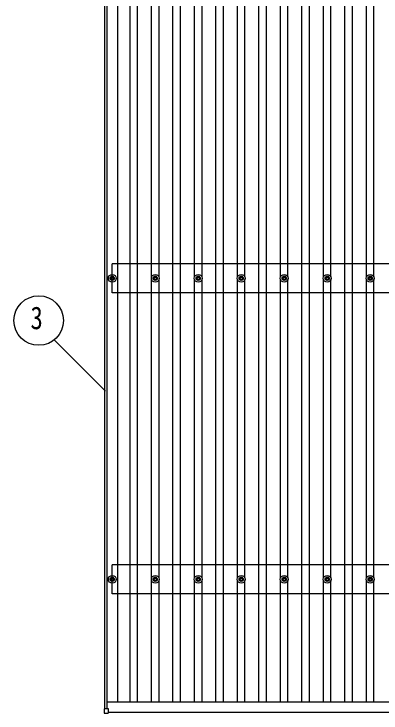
# Model space of a CAD drawing. Units: millimetres, scale not verified. Extents: x -16820 to 16820, y -11880 to 11880.
# Drawn here: x -15011 to -13303, y 3427 to 6678 of the extents above; entities that cross this region are included whole.
import ezdxf
from ezdxf.enums import TextEntityAlignment as Align

# ---------------------------------------------------------------- set-up
doc = ezdxf.new("R2010")
doc.units = ezdxf.units.MM
doc.header["$LTSCALE"] = 50
for name, color, linetype in [('0-5_YKK_13', 4, 'Continuous'), ('0-6_YKK_A1', 4, 'Continuous'), ('0-7_YKK_D', 6, 'Continuous')]:
    doc.layers.add(name, color=color, linetype=linetype)
doc.styles.add('ＭＳ ゴシック', font='')
doc.styles.get('ＭＳ ゴシック').set_extended_font_data('MS Gothic')

msp = doc.modelspace()

# ---------------------------------------------------------------- linework, layer by layer
at = {"layer": '0-5_YKK_13'}
for p, q in [((-14563.42, 5450.8), (-14559, 5450.8)), ((-14563.42, 5450.8), (-14559, 5450.8)), ((-14563.42, 5447.3), (-14559, 5447.3)), ((-14563.42, 5447.3), (-14559, 5447.3)), ((-14555.17, 5459.05), (-14555.17, 5454.63)), ((-14555.17, 5459.05), (-14555.17, 5454.63)), ((-14555.17, 5443.47), (-14555.17, 5439.05)), ((-14555.17, 5443.47), (-14555.17, 5439.05)), ((-14551.67, 5459.05), (-14551.67, 5454.63)), ((-14551.67, 5459.05), (-14551.67, 5454.63)), ((-14551.67, 5443.47), (-14551.67, 5439.05)), ((-14551.67, 5443.47), (-14551.67, 5439.05)), ((-14547.84, 5450.8), (-14543.42, 5450.8)), ((-14547.84, 5450.8), (-14543.42, 5450.8)), ((-14547.84, 5447.3), (-14543.42, 5447.3)), ((-14547.84, 5447.3), (-14543.42, 5447.3)), ((-14363.42, 5450.8), (-14359, 5450.8)), ((-14363.42, 5447.3), (-14359, 5447.3)), ((-14355.17, 5459.05), (-14355.17, 5454.63)), ((-14355.17, 5443.47), (-14355.17, 5439.05)), ((-14351.67, 5459.05), (-14351.67, 5454.63)), ((-14351.67, 5443.47), (-14351.67, 5439.05)), ((-14347.84, 5450.8), (-14343.42, 5450.8)), ((-14347.84, 5447.3), (-14343.42, 5447.3)), ((-14163.42, 5450.8), (-14159, 5450.8)), ((-14163.42, 5447.3), (-14159, 5447.3)), ((-14155.17, 5459.05), (-14155.17, 5454.63)), ((-14155.17, 5443.47), (-14155.17, 5439.05)), ((-14151.67, 5459.05), (-14151.67, 5454.63)), ((-14151.67, 5443.47), (-14151.67, 5439.05)), ((-14147.84, 5450.8), (-14143.42, 5450.8)), ((-14147.84, 5447.3), (-14143.42, 5447.3)), ((-13963.42, 5450.8), (-13959, 5450.8)), ((-13963.42, 5447.3), (-13959, 5447.3)), ((-13955.17, 5459.05), (-13955.17, 5454.63)), ((-13955.17, 5443.47), (-13955.17, 5439.05)), ((-13951.67, 5459.05), (-13951.67, 5454.63)), ((-13951.67, 5443.47), (-13951.67, 5439.05)), ((-13947.84, 5450.8), (-13943.42, 5450.8)), ((-13947.84, 5447.3), (-13943.42, 5447.3)), ((-13763.42, 5450.8), (-13759, 5450.8)), ((-13763.42, 5447.3), (-13759, 5447.3)), ((-13755.17, 5459.05), (-13755.17, 5454.63)), ((-13755.17, 5443.47), (-13755.17, 5439.05)), ((-13751.67, 5459.05), (-13751.67, 5454.63)), ((-13751.67, 5443.47), (-13751.67, 5439.05)), ((-13747.84, 5450.8), (-13743.42, 5450.8)), ((-13747.84, 5447.3), (-13743.42, 5447.3)), ((-13563.42, 5450.8), (-13559, 5450.8)), ((-13563.42, 5447.3), (-13559, 5447.3)), ((-13555.17, 5459.05), (-13555.17, 5454.63)), ((-13555.17, 5443.47), (-13555.17, 5439.05)), ((-13551.67, 5459.05), (-13551.67, 5454.63)), ((-13551.67, 5443.47), (-13551.67, 5439.05)), ((-13547.84, 5450.8), (-13543.42, 5450.8)), ((-13547.84, 5447.3), (-13543.42, 5447.3)), ((-13363.42, 5450.8), (-13359, 5450.8)), ((-13363.42, 5447.3), (-13359, 5447.3)), ((-13355.17, 5459.05), (-13355.17, 5454.63)), ((-13355.17, 5443.47), (-13355.17, 5439.05)), ((-13351.67, 5459.05), (-13351.67, 5454.63)), ((-13351.67, 5443.47), (-13351.67, 5439.05)), ((-13347.84, 5450.8), (-13343.42, 5450.8)), ((-13347.84, 5447.3), (-13343.42, 5447.3)), ((-14563.42, 4050.8), (-14559, 4050.8)), ((-14563.42, 4050.8), (-14559, 4050.8)), ((-14563.42, 4047.3), (-14559, 4047.3)), ((-14563.42, 4047.3), (-14559, 4047.3)), ((-14555.17, 4059.05), (-14555.17, 4054.63)), ((-14555.17, 4059.05), (-14555.17, 4054.63)), ((-14555.17, 4043.47), (-14555.17, 4039.05)), ((-14555.17, 4043.47), (-14555.17, 4039.05)), ((-14551.67, 4059.05), (-14551.67, 4054.63)), ((-14551.67, 4059.05), (-14551.67, 4054.63)), ((-14551.67, 4043.47), (-14551.67, 4039.05)), ((-14551.67, 4043.47), (-14551.67, 4039.05)), ((-14547.84, 4050.8), (-14543.42, 4050.8)), ((-14547.84, 4050.8), (-14543.42, 4050.8)), ((-14547.84, 4047.3), (-14543.42, 4047.3)), ((-14547.84, 4047.3), (-14543.42, 4047.3)), ((-14363.42, 4050.8), (-14359, 4050.8)), ((-14363.42, 4047.3), (-14359, 4047.3)), ((-14355.17, 4059.05), (-14355.17, 4054.63)), ((-14355.17, 4043.47), (-14355.17, 4039.05)), ((-14351.67, 4059.05), (-14351.67, 4054.63)), ((-14351.67, 4043.47), (-14351.67, 4039.05)), ((-14347.84, 4050.8), (-14343.42, 4050.8)), ((-14347.84, 4047.3), (-14343.42, 4047.3)), ((-14163.42, 4050.8), (-14159, 4050.8)), ((-14163.42, 4047.3), (-14159, 4047.3)), ((-14155.17, 4059.05), (-14155.17, 4054.63)), ((-14155.17, 4043.47), (-14155.17, 4039.05)), ((-14151.67, 4059.05), (-14151.67, 4054.63)), ((-14151.67, 4043.47), (-14151.67, 4039.05)), ((-14147.84, 4050.8), (-14143.42, 4050.8)), ((-14147.84, 4047.3), (-14143.42, 4047.3)), ((-13963.42, 4050.8), (-13959, 4050.8)), ((-13963.42, 4047.3), (-13959, 4047.3)), ((-13955.17, 4059.05), (-13955.17, 4054.63)), ((-13955.17, 4043.47), (-13955.17, 4039.05)), ((-13951.67, 4059.05), (-13951.67, 4054.63)), ((-13951.67, 4043.47), (-13951.67, 4039.05)), ((-13947.84, 4050.8), (-13943.42, 4050.8)), ((-13947.84, 4047.3), (-13943.42, 4047.3)), ((-13763.42, 4050.8), (-13759, 4050.8)), ((-13763.42, 4047.3), (-13759, 4047.3)), ((-13755.17, 4059.05), (-13755.17, 4054.63)), ((-13755.17, 4043.47), (-13755.17, 4039.05)), ((-13751.67, 4059.05), (-13751.67, 4054.63)), ((-13751.67, 4043.47), (-13751.67, 4039.05)), ((-13747.84, 4050.8), (-13743.42, 4050.8)), ((-13747.84, 4047.3), (-13743.42, 4047.3)), ((-13563.42, 4050.8), (-13559, 4050.8)), ((-13563.42, 4047.3), (-13559, 4047.3)), ((-13555.17, 4059.05), (-13555.17, 4054.63)), ((-13555.17, 4043.47), (-13555.17, 4039.05)), ((-13551.67, 4059.05), (-13551.67, 4054.63)), ((-13551.67, 4043.47), (-13551.67, 4039.05)), ((-13547.84, 4050.8), (-13543.42, 4050.8)), ((-13547.84, 4047.3), (-13543.42, 4047.3)), ((-13363.42, 4050.8), (-13359, 4050.8)), ((-13363.42, 4047.3), (-13359, 4047.3)), ((-13355.17, 4059.05), (-13355.17, 4054.63)), ((-13355.17, 4043.47), (-13355.17, 4039.05)), ((-13351.67, 4059.05), (-13351.67, 4054.63)), ((-13351.67, 4043.47), (-13351.67, 4039.05)), ((-13347.84, 4050.8), (-13343.42, 4050.8)), ((-13347.84, 4047.3), (-13343.42, 4047.3)), ((-14572.72, 3447.15), (-14590.72, 3447.15)), ((-14591.72, 3446.15), (-14591.72, 3428.15)), ((-14590.72, 3427.15), (-14572.72, 3427.15)), ((-14571.72, 3428.15), (-14571.72, 3446.15))]:
    msp.add_line(p, q, dxfattribs=at)
for centre, radius in [((-14553.42, 5449.05), 18.25), ((-14553.42, 5449.05), 18.25), ((-14353.42, 5449.05), 18.25), ((-14153.42, 5449.05), 18.25), ((-13953.42, 5449.05), 18.25), ((-13753.42, 5449.05), 18.25), ((-13553.42, 5449.05), 18.25), ((-13353.42, 5449.05), 18.25), ((-14553.42, 5449.05), 10.15), ((-14553.42, 5449.05), 10.15), ((-14553.42, 5449.05), 5.85), ((-14553.42, 5449.05), 5.85), ((-14553.42, 5449.05), 5.25), ((-14553.42, 5449.05), 5.25), ((-14353.42, 5449.05), 10.15), ((-14353.42, 5449.05), 5.85), ((-14353.42, 5449.05), 5.25), ((-14153.42, 5449.05), 10.15), ((-14153.42, 5449.05), 5.85), ((-14153.42, 5449.05), 5.25), ((-13953.42, 5449.05), 10.15), ((-13953.42, 5449.05), 5.85), ((-13953.42, 5449.05), 5.25), ((-13753.42, 5449.05), 10.15), ((-13753.42, 5449.05), 5.85), ((-13753.42, 5449.05), 5.25), ((-13553.42, 5449.05), 10.15), ((-13553.42, 5449.05), 5.85), ((-13553.42, 5449.05), 5.25), ((-13353.42, 5449.05), 10.15), ((-13353.42, 5449.05), 5.85), ((-13353.42, 5449.05), 5.25), ((-14553.42, 4049.05), 18.25), ((-14553.42, 4049.05), 18.25), ((-14353.42, 4049.05), 18.25), ((-14153.42, 4049.05), 18.25), ((-13953.42, 4049.05), 18.25), ((-13753.42, 4049.05), 18.25), ((-13553.42, 4049.05), 18.25), ((-13353.42, 4049.05), 18.25), ((-14553.42, 4049.05), 10.15), ((-14553.42, 4049.05), 10.15), ((-14553.42, 4049.05), 5.85), ((-14553.42, 4049.05), 5.85), ((-14553.42, 4049.05), 5.25), ((-14553.42, 4049.05), 5.25), ((-14353.42, 4049.05), 10.15), ((-14353.42, 4049.05), 5.85), ((-14353.42, 4049.05), 5.25), ((-14153.42, 4049.05), 10.15), ((-14153.42, 4049.05), 5.85), ((-14153.42, 4049.05), 5.25), ((-13953.42, 4049.05), 10.15), ((-13953.42, 4049.05), 5.85), ((-13953.42, 4049.05), 5.25), ((-13753.42, 4049.05), 10.15), ((-13753.42, 4049.05), 5.85), ((-13753.42, 4049.05), 5.25), ((-13553.42, 4049.05), 10.15), ((-13553.42, 4049.05), 5.85), ((-13553.42, 4049.05), 5.25), ((-13353.42, 4049.05), 10.15), ((-13353.42, 4049.05), 5.85), ((-13353.42, 4049.05), 5.25)]:
    msp.add_circle(centre, radius, dxfattribs=at)
for centre, start, end in [((-14590.72, 3446.15), 90, 180), ((-14572.72, 3446.15), 0, 90), ((-14590.72, 3428.15), 180, 270), ((-14572.72, 3428.15), 270, 0)]:
    msp.add_arc(centre, 1, start, end, dxfattribs=at)
at = {"layer": '0-6_YKK_A1'}
for p, q in [((-14588.42, 3447.11), (-14588.42, 8845.53)), ((-14576.42, 3447.11), (-14576.42, 8845.53)), ((-14526.92, 3478.43), (-14526.92, 8819.44)), ((-14470.92, 3478.43), (-14470.92, 8819.44)), ((-14435.92, 3478.43), (-14435.92, 8819.44)), ((-14270.92, 3478.43), (-14270.92, 8819.44)), ((-14235.92, 3478.43), (-14235.92, 8819.44)), ((-14070.92, 3478.43), (-14070.92, 8819.44)), ((-14035.92, 3478.43), (-14035.92, 8819.44)), ((-13870.92, 3478.43), (-13870.92, 8819.44)), ((-13835.92, 3478.43), (-13835.92, 8819.44)), ((-13670.92, 3478.43), (-13670.92, 8819.44)), ((-13635.92, 3478.43), (-13635.92, 8819.44)), ((-13470.92, 3478.43), (-13470.92, 8819.44)), ((-13435.92, 3478.43), (-13435.92, 8819.44)), ((-14370.92, 5454.23), (-14370.92, 6843.87)), ((-14335.92, 5454.23), (-14335.92, 6843.87)), ((-14170.92, 5454.23), (-14170.92, 6843.87)), ((-14135.92, 5454.23), (-14135.92, 6843.87)), ((-13970.92, 5454.23), (-13970.92, 6843.87)), ((-13935.92, 5454.23), (-13935.92, 6843.87)), ((-13770.92, 5454.23), (-13770.92, 6843.87)), ((-13735.92, 5454.23), (-13735.92, 6843.87)), ((-13570.92, 5454.23), (-13570.92, 6843.87)), ((-13535.92, 5454.23), (-13535.92, 6843.87)), ((-13370.92, 5454.23), (-13370.92, 6843.87)), ((-13335.92, 5454.23), (-13335.92, 6843.87)), ((-6750.67, 5516.05), (-14553.42, 5516.05)), ((-14553.42, 5382.05), (-14553.42, 5516.05)), ((-14370.92, 4054.23), (-14370.92, 5443.87)), ((-14335.92, 4054.23), (-14335.92, 5443.87)), ((-14170.92, 4054.23), (-14170.92, 5443.87)), ((-14135.92, 4054.23), (-14135.92, 5443.87)), ((-13970.92, 4054.23), (-13970.92, 5443.87)), ((-13935.92, 4054.23), (-13935.92, 5443.87)), ((-13770.92, 4054.23), (-13770.92, 5443.87)), ((-13735.92, 4054.23), (-13735.92, 5443.87)), ((-13570.92, 4054.23), (-13570.92, 5443.87)), ((-13535.92, 4054.23), (-13535.92, 5443.87)), ((-13370.92, 4054.23), (-13370.92, 5443.87)), ((-13335.92, 4054.23), (-13335.92, 5443.87)), ((-6750.67, 5382.05), (-14553.42, 5382.05)), ((-6750.67, 4116.05), (-14553.42, 4116.05)), ((-14553.42, 3982.05), (-14553.42, 4116.05)), ((-14370.92, 3478.43), (-14370.92, 4043.87)), ((-14335.92, 3478.43), (-14335.92, 4043.87)), ((-14170.92, 3478.43), (-14170.92, 4043.87)), ((-14135.92, 3478.43), (-14135.92, 4043.87)), ((-13970.92, 3478.43), (-13970.92, 4043.87)), ((-13935.92, 3478.43), (-13935.92, 4043.87)), ((-13770.92, 3478.43), (-13770.92, 4043.87)), ((-13735.92, 3478.43), (-13735.92, 4043.87)), ((-13570.92, 3478.43), (-13570.92, 4043.87)), ((-13535.92, 3478.43), (-13535.92, 4043.87)), ((-13370.92, 3478.43), (-13370.92, 4043.87)), ((-13335.92, 3478.43), (-13335.92, 4043.87)), ((-6750.67, 3982.05), (-14553.42, 3982.05)), ((-14576.42, 3478.43), (-8579.6, 3478.43)), ((-14571.72, 3430.45), (-8565.42, 3430.45))]:
    msp.add_line(p, q, dxfattribs=at)
at = {"layer": '0-7_YKK_D'}
msp.add_line((-14823.61, 5162.76), (-14585.54, 4924.7), dxfattribs=at)
msp.add_circle((-14895.57, 5252.72), 115.2, dxfattribs=at)

# ---------------------------------------------------------------- texts
at = {"layer": '0-7_YKK_D', "style": 'ＭＳ ゴシック', "width": 0.8}
msp.add_text('3', height=105.6, dxfattribs=at).set_placement((-14933.97, 5180.72), align=Align.BOTTOM_LEFT)

doc.saveas('drawing.dxf')
